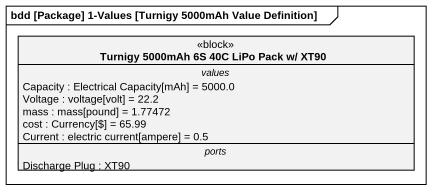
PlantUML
@startuml
mainframe bdd [Package] 1-Values [Turnigy 5000mAh Value Definition]
hide circle
hide empty members
class "Turnigy 5000mAh 6S 40C LiPo Pack w/ XT90" as Turnigy_5000mAh_6S_40C_LiPo <<block>> {
  -- values --
  Capacity : Electrical Capacity[mAh] = 5000.0
  Voltage : voltage[volt] = 22.2
  mass : mass[pound] = 1.77472
  cost : Currency[$] = 65.99
  Current : electric current[ampere] = 0.5
  -- ports --
  Discharge Plug : XT90
}
@enduml
